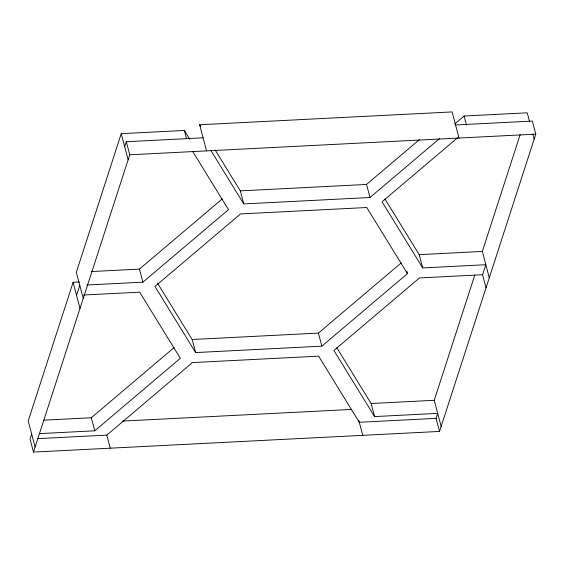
<?xml version="1.0" encoding="UTF-8"?>
<svg xmlns="http://www.w3.org/2000/svg" width="564" height="564" viewBox="0 0 564 564"><rect width="100%" height="100%" fill="white"/><g stroke="black" fill="none" stroke-linecap="round" stroke-linejoin="round"><path stroke-width="0.85" d="M79.235 282L73.094 282.317L28.2 420.955L35.102 447.083M189.835 139.371L184.35 130.453L121.232 133.668L76.337 272.306L83.239 298.434M31.654 434.019L30.033 439.025L33.48 452.088L439.525 431.432L535.8 134.133L532.346 121.07L455.564 124.975M76.549 295.381L79.792 285.37M124.686 146.732L126.308 141.726L203.089 137.82M33.48 452.088L129.755 154.79L126.308 141.726M489.284 277.777L482.326 251.445L520.191 134.521M441.147 426.426L434.245 400.299L474.81 275.021M439.525 431.432L436.071 418.368L437.692 413.363L374.574 416.577L333.902 350.463L419.475 277.932L482.594 274.724L485.83 264.713L422.711 267.928L382.039 201.813L457.58 137.785M91.241 271.552L139.456 269.099L222.35 198.831M86.8 285.017L142.911 282.162L228.476 209.632L192.832 151.688M43.978 420.152L91.319 417.748L174.213 347.48M215.173 150.01L240.306 190.865L366.544 184.442L419.355 139.682M454.746 123.946L464.101 116.015L527.22 112.807L529.631 121.923M39.543 433.617L94.773 430.811L180.339 358.274L139.668 292.166L83.564 295.021M210.858 150.447L243.761 203.928L369.998 197.506L439.518 138.575M37.887 438.623L106.815 435.119L192.38 362.589L318.618 356.166L359.289 422.274L436.071 418.368M157.441 283.065L192.169 339.514L318.406 333.091L401.3 262.831M407.427 273.625L366.755 207.517L240.518 213.939L154.952 286.47L195.623 352.578L321.861 346.155L407.427 273.625L406.778 271.178M206.544 150.884L199.642 124.757L452.116 111.912L459.018 138.039M129.755 154.79L535.8 134.133M384.937 198.944L419.207 254.66L482.326 251.445M336.849 347.798L371.126 403.514L434.245 400.299M122.719 421.068L351.442 409.436M199.642 124.757L200.551 126.244M532.888 134.239L534.178 139.139M464.101 116.015L466.513 125.137M482.594 274.724L486.041 287.788M419.207 254.66L422.711 267.928M366.544 184.442L369.998 197.506M371.126 403.514L374.574 416.577M358.859 420.638L362.744 435.337M318.406 333.091L321.861 346.155M240.306 190.865L243.761 203.928M184.35 130.453L186.508 138.617M192.169 339.514L195.623 352.578M121.232 133.668L128.141 159.795M139.456 269.099L142.911 282.162M73.094 282.317L80.003 308.445M106.815 435.119L110.269 448.183M91.319 417.748L94.773 430.811"/></g></svg>
